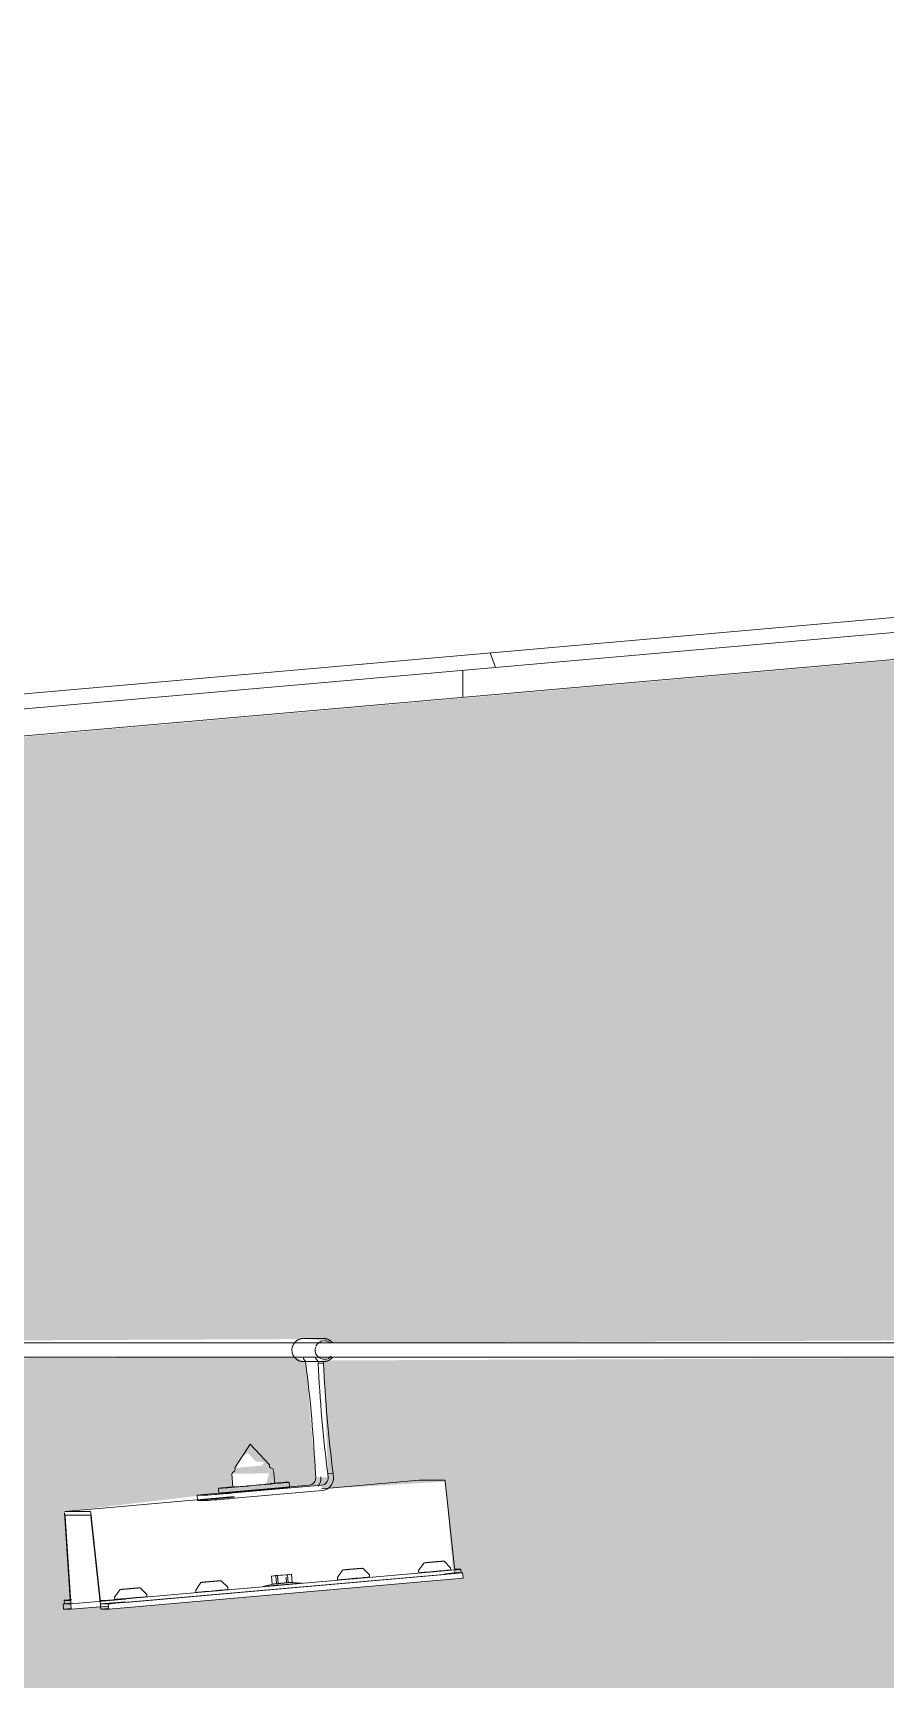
# Model space of a CAD drawing. Header units: millimetres. Extents: x 4237772 to 4686020, y -673 to 29459.
# Drawn here: x 4472930 to 4473407, y 16812 to 17734 of the extents above; entities that cross this region are included whole.
import ezdxf

# ---------------------------------------------------------------- set-up
doc = ezdxf.new("R2010")
doc.units = ezdxf.units.MM
for name, color, linetype, lineweight in [('A-ROOF', 132, 'Continuous', 5), ('A-ROOF-PATT', 132, 'Continuous', 5), ('Q-SPCQ', 91, 'Continuous', 5)]:
    doc.layers.add(name, color=color, linetype=linetype, lineweight=lineweight)

# ---------------------------------------------------------------- blocks, each defined once
blk = doc.blocks.new('Static Line_Sayfa_Metal Deck_Pan Mount - Up to 15 _ pitch - Max 2 Users-1845874-SECTION - GRIDS B1-B2')
at = {"layer": 'Q-SPCQ'}
for p, q in [((4447465.29, 17002.38), (4447454.23, 17002.38)), ((4450997.18, 16999.88), (4442911.68, 16999.88)), ((4442911.68, 16991.88), (4450997.18, 16991.88)), ((4447455.33, 16989.44), (4447453.97, 16991.39)), ((4447454.23, 16989.38), (4447465.29, 16989.38)), ((4447455.43, 16988.28), (4447455.33, 16989.44)), ((4447455.33, 16989.44), (4447462.31, 16989.44)), ((4447460.95, 16991.39), (4447462.31, 16989.44)), ((4447462.31, 16989.44), (4447462.41, 16988.28)), ((4447462.41, 16988.28), (4447465.39, 16988.54)), ((4447465.39, 16988.54), (4447465.29, 16989.7)), ((4447415.77, 16929.87), (4447424.36, 16943.08)), ((4447435.1, 16931.55), (4447424.36, 16943.08)), ((4447415.86, 16928.84), (4447415.52, 16928.1)), ((4447415.77, 16929.87), (4447415.86, 16928.84)), ((4447435.19, 16930.53), (4447435.1, 16931.55)), ((4447435.19, 16930.53), (4447435.66, 16929.85)), ((4447436.94, 16929.26), (4447435.66, 16929.85)), ((4447437.42, 16928.58), (4447436.94, 16929.26)), ((4447438.06, 16921.19), (4447437.42, 16928.58)), ((4447408.24, 16915.87), (4447457.36, 16920.19)), ((4447414.01, 16926.54), (4447414.36, 16927.29)), ((4447414.01, 16926.54), (4447414.65, 16919.15)), ((4447415.52, 16928.1), (4447414.36, 16927.29)), ((4447464.35, 16920.19), (4447415.22, 16915.87)), ((4447446.42, 16918.9), (4447446.16, 16921.89)), ((4447460.99, 16924.52), (4447460.81, 16926.51)), ((4447518.88, 16922.91), (4447464.53, 16918.13)), ((4447470.77, 16926.77), (4447467.8, 16926.51)), ((4447467.8, 16926.51), (4447467.97, 16924.52)), ((4447470.95, 16924.78), (4447470.77, 16926.77)), ((4447518.88, 16922.91), (4447533.35, 16922.91)), ((4447533.5, 16922.16), (4447538.8, 16873.84)), ((4447415.4, 16913.82), (4447320.4, 16905.47)), ((4447394.61, 16914.57), (4447394.87, 16911.58)), ((4447394.66, 16914.56), (4447399.03, 16914.56)), ((4447394.93, 16911.58), (4447399.29, 16911.58)), ((4447406.56, 16918.44), (4447406.82, 16915.45)), ((4447415.43, 16913.49), (4447408.5, 16912.88)), ((4447415.48, 16912.88), (4447464.61, 16917.2)), ((4447320.39, 16904.73), (4447323.51, 16856.41)), ((4447334.87, 16905.47), (4447320.41, 16905.47)), ((4447323.82, 16854.42), (4447320.69, 16902.73)), ((4447320.71, 16903.48), (4447334.91, 16903.48)), ((4447340.32, 16856.41), (4447335.02, 16904.73)), ((4447335.06, 16902.73), (4447340.36, 16854.42)), ((4447536.62, 16872.63), (4447536.5, 16873.95)), ((4447538.95, 16873.1), (4447542.24, 16873.1)), ((4447542.45, 16871.1), (4447542.28, 16873.09)), ((4447543.29, 16871.1), (4447344.81, 16853.67)), ((4447543.55, 16868.12), (4447345.07, 16850.68)), ((4447533.19, 16872.22), (4447354.56, 16856.54)), ((4447533.36, 16870.23), (4447354.73, 16854.54)), ((4447437.02, 16864.78), (4447431.62, 16863.43)), ((4447438.73, 16869.53), (4447436.27, 16869.28)), ((4447436.27, 16869.28), (4447439.58, 16869.53)), ((4447436.27, 16869.28), (4447436.67, 16864.68)), ((4447440.05, 16864.12), (4447436.74, 16863.87)), ((4447436.74, 16863.87), (4447439.2, 16864.12)), ((4447444.31, 16870.02), (4447438.73, 16869.53)), ((4447438.73, 16869.53), (4447439.13, 16864.96)), ((4447439.2, 16864.12), (4447444.78, 16864.61)), ((4447439.58, 16869.53), (4447445.16, 16870.02)), ((4447439.58, 16869.53), (4447439.97, 16864.96)), ((4447445.63, 16864.61), (4447440.05, 16864.12)), ((4447447.5, 16870.27), (4447444.31, 16870.02)), ((4447444.43, 16868.62), (4447444.71, 16865.48)), ((4447444.78, 16864.61), (4447447.98, 16864.86)), ((4447445.16, 16870.02), (4447447.5, 16870.27)), ((4447445.16, 16870.02), (4447445.55, 16865.48)), ((4447447.98, 16864.86), (4447445.63, 16864.61)), ((4447447.9, 16865.73), (4447447.5, 16870.27)), ((4447453.51, 16865.34), (4447447.81, 16865.74)), ((4447473.18, 16868.4), (4447473.29, 16867.09)), ((4447491.23, 16868.65), (4447491.11, 16869.96)), ((4447518.57, 16872.38), (4447518.69, 16871.07)), ((4447533.33, 16870.61), (4447538.92, 16871.1)), ((4447538.92, 16871.1), (4447543.29, 16871.1)), ((4447542.41, 16871.1), (4447538.99, 16871.1)), ((4447543.29, 16871.1), (4447543.55, 16868.12)), ((4447320.16, 16855.67), (4447320.33, 16853.68)), ((4447323.49, 16855.67), (4447320.2, 16855.67)), ((4447323.8, 16853.67), (4447354.57, 16856.38)), ((4447323.86, 16853.67), (4447354.57, 16856.37)), ((4447340.44, 16853.67), (4447354.7, 16854.92)), ((4447343.76, 16855.67), (4447340.47, 16855.67)), ((4447348.4, 16857.44), (4447348.51, 16856.13)), ((4447366.44, 16857.69), (4447366.33, 16859)), ((4447393.79, 16861.42), (4447393.9, 16860.11)), ((4447411.84, 16861.68), (4447411.72, 16862.99)), ((4447323.83, 16854.05), (4447319.5, 16853.67)), ((4447323.86, 16853.67), (4447319.5, 16853.67)), ((4447319.5, 16853.67), (4447319.76, 16850.68)), ((4447324.09, 16851.06), (4447319.76, 16850.68)), ((4447319.76, 16850.68), (4447324.12, 16850.68)), ((4447320.37, 16853.67), (4447323.8, 16853.67)), ((4447324.12, 16850.68), (4447323.86, 16853.67)), ((4447344.91, 16852.51), (4447324.12, 16850.68)), ((4447340.44, 16853.67), (4447340.71, 16850.68)), ((4447344.81, 16853.67), (4447340.44, 16853.67)), ((4447340.51, 16853.67), (4447343.94, 16853.67)), ((4447345.04, 16851.06), (4447340.71, 16850.68)), ((4447340.71, 16850.68), (4447345.07, 16850.68)), ((4447345.07, 16850.68), (4447344.81, 16853.67))]:
    blk.add_line(p, q, dxfattribs=at)
at = {"layer": 'Q-SPCQ', "flags": 128}
for points in [[(4447453.65, 17002.35), (4447453.39, 17002.32), (4447453.13, 17002.29), (4447452.88, 17002.24), (4447452.62, 17002.18), (4447452.37, 17002.11), (4447452.12, 17002.03), (4447451.87, 17001.94), (4447451.63, 17001.84), (4447451.39, 17001.73), (4447451.16, 17001.61), (4447450.93, 17001.49), (4447450.71, 17001.35), (4447450.49, 17001.21), (4447450.28, 17001.05), (4447450.08, 17000.89), (4447449.88, 17000.72), (4447449.69, 17000.54), (4447449.51, 17000.36), (4447449.33, 17000.17), (4447449.16, 16999.97), (4447449, 16999.76), (4447448.85, 16999.55), (4447448.71, 16999.34), (4447448.58, 16999.11), (4447448.45, 16998.89), (4447448.34, 16998.65), (4447448.23, 16998.42), (4447448.13, 16998.18), (4447448.05, 16997.93), (4447447.97, 16997.69), (4447447.9, 16997.44), (4447447.84, 16997.18), (4447447.8, 16996.93), (4447447.76, 16996.67), (4447447.73, 16996.42), (4447447.72, 16996.16), (4447447.71, 16995.9), (4447447.72, 16995.64), (4447447.73, 16995.38), (4447447.76, 16995.13), (4447447.79, 16994.87), (4447447.84, 16994.62), (4447447.89, 16994.36), (4447447.96, 16994.11), (4447448.03, 16993.87), (4447448.12, 16993.62), (4447448.21, 16993.38), (4447448.32, 16993.14), (4447448.43, 16992.91), (4447448.55, 16992.68), (4447448.69, 16992.46), (4447448.83, 16992.24), (4447448.98, 16992.03), (4447449.13, 16991.82), (4447449.3, 16991.62), (4447449.48, 16991.43), (4447449.66, 16991.24), (4447449.85, 16991.07), (4447450.04, 16990.89), (4447450.25, 16990.73), (4447450.46, 16990.58), (4447450.67, 16990.43), (4447450.89, 16990.29), (4447451.12, 16990.16), (4447451.35, 16990.04), (4447451.59, 16989.93), (4447451.83, 16989.83), (4447452.08, 16989.74), (4447452.33, 16989.66), (4447452.58, 16989.59), (4447452.83, 16989.53), (4447453.09, 16989.48), (4447453.35, 16989.44), (4447453.61, 16989.41), (4447453.87, 16989.39), (4447454.13, 16989.38), (4447454.23, 16989.38)], [(4447453.96, 17002.37), (4447453.7, 17002.36), (4447453.65, 17002.35)], [(4447470.38, 16999.93), (4447470.22, 17000.13), (4447470.04, 17000.33), (4447469.86, 17000.51), (4447469.67, 17000.69), (4447469.47, 17000.86), (4447469.27, 17001.02), (4447469.06, 17001.18), (4447468.85, 17001.33), (4447468.62, 17001.46), (4447468.4, 17001.59), (4447468.16, 17001.71), (4447467.93, 17001.82), (4447467.69, 17001.92), (4447467.44, 17002.01), (4447467.19, 17002.1), (4447466.94, 17002.17), (4447466.69, 17002.23), (4447466.43, 17002.28), (4447466.17, 17002.32), (4447465.91, 17002.35), (4447465.65, 17002.37), (4447465.39, 17002.38), (4447465.29, 17002.38)], [(4447465.29, 16989.38), (4447465.55, 16989.38), (4447465.82, 16989.4), (4447465.86, 16989.4)], [(4447465.86, 16989.4), (4447466.12, 16989.43), (4447466.38, 16989.47), (4447466.64, 16989.52), (4447466.9, 16989.58), (4447467.15, 16989.65), (4447467.4, 16989.73), (4447467.64, 16989.82), (4447467.89, 16989.92), (4447468.12, 16990.02), (4447468.36, 16990.14), (4447468.58, 16990.27), (4447468.81, 16990.41), (4447469.02, 16990.55), (4447469.23, 16990.7), (4447469.44, 16990.87), (4447469.64, 16991.04), (4447469.83, 16991.21), (4447470.01, 16991.4), (4447470.19, 16991.59), (4447470.35, 16991.79), (4447470.51, 16991.99)], [(4447473.18, 16868.4), (4447476.09, 16872.6), (4447476.46, 16872.69), (4447476.61, 16872.71), (4447476.7, 16872.73), (4447476.77, 16872.74), (4447476.84, 16872.74), (4447476.91, 16872.75), (4447476.98, 16872.76), (4447477.06, 16872.77), (4447477.14, 16872.78), (4447477.23, 16872.79), (4447477.33, 16872.8), (4447477.43, 16872.81), (4447477.53, 16872.82), (4447477.65, 16872.83), (4447477.77, 16872.84), (4447477.89, 16872.85), (4447478.02, 16872.87), (4447478.16, 16872.88), (4447478.3, 16872.89), (4447478.45, 16872.91), (4447478.6, 16872.92), (4447478.76, 16872.94), (4447478.92, 16872.95), (4447479.09, 16872.97), (4447479.26, 16872.98), (4447479.43, 16873), (4447479.61, 16873.01), (4447479.8, 16873.03), (4447479.98, 16873.05), (4447480.17, 16873.06), (4447480.36, 16873.08), (4447480.55, 16873.1), (4447480.75, 16873.12), (4447480.94, 16873.13), (4447481.14, 16873.15), (4447481.34, 16873.17), (4447481.54, 16873.19), (4447481.74, 16873.2), (4447481.94, 16873.22), (4447482.14, 16873.24), (4447482.34, 16873.25), (4447482.54, 16873.27), (4447482.74, 16873.29), (4447482.93, 16873.31), (4447483.13, 16873.32), (4447483.32, 16873.34), (4447483.51, 16873.35), (4447483.7, 16873.37), (4447483.88, 16873.39), (4447484.06, 16873.4), (4447484.24, 16873.42), (4447484.41, 16873.43), (4447484.58, 16873.44), (4447484.74, 16873.46), (4447484.91, 16873.47), (4447485.06, 16873.48), (4447485.21, 16873.5), (4447485.36, 16873.51), (4447485.5, 16873.52), (4447485.63, 16873.53), (4447485.76, 16873.54), (4447485.88, 16873.55), (4447486, 16873.56), (4447486.11, 16873.56), (4447486.21, 16873.57), (4447486.31, 16873.58), (4447486.4, 16873.59), (4447486.49, 16873.59), (4447486.57, 16873.6), (4447486.64, 16873.6), (4447486.72, 16873.61), (4447486.78, 16873.61), (4447486.86, 16873.61), (4447486.94, 16873.62), (4447487.04, 16873.62), (4447487.1, 16873.62)], [(4447491.11, 16869.96), (4447487.52, 16873.6), (4447487.13, 16873.62), (4447487.1, 16873.62)], [(4447518.57, 16872.38), (4447521.48, 16876.59), (4447521.86, 16876.68), (4447522, 16876.7), (4447522.09, 16876.71), (4447522.17, 16876.72), (4447522.23, 16876.73), (4447522.3, 16876.74), (4447522.38, 16876.75), (4447522.45, 16876.76), (4447522.54, 16876.76), (4447522.62, 16876.77), (4447522.72, 16876.78), (4447522.82, 16876.79), (4447522.93, 16876.8), (4447523.04, 16876.82), (4447523.16, 16876.83), (4447523.28, 16876.84), (4447523.41, 16876.85), (4447523.55, 16876.87), (4447523.69, 16876.88), (4447523.84, 16876.89), (4447523.99, 16876.91), (4447524.15, 16876.92), (4447524.31, 16876.94), (4447524.48, 16876.95), (4447524.65, 16876.97), (4447524.83, 16876.98), (4447525.01, 16877), (4447525.19, 16877.02), (4447525.37, 16877.03), (4447525.56, 16877.05), (4447525.75, 16877.07), (4447525.94, 16877.08), (4447526.14, 16877.1), (4447526.34, 16877.12), (4447526.53, 16877.14), (4447526.73, 16877.15), (4447526.93, 16877.17), (4447527.13, 16877.19), (4447527.33, 16877.21), (4447527.53, 16877.22), (4447527.73, 16877.24), (4447527.93, 16877.26), (4447528.13, 16877.28), (4447528.32, 16877.29), (4447528.52, 16877.31), (4447528.71, 16877.32), (4447528.9, 16877.34), (4447529.09, 16877.36), (4447529.27, 16877.37), (4447529.45, 16877.39), (4447529.63, 16877.4), (4447529.8, 16877.42), (4447529.97, 16877.43), (4447530.14, 16877.44), (4447530.3, 16877.46), (4447530.45, 16877.47), (4447530.6, 16877.48), (4447530.75, 16877.49), (4447530.89, 16877.5), (4447531.02, 16877.51), (4447531.15, 16877.52), (4447531.27, 16877.53), (4447531.39, 16877.54), (4447531.5, 16877.55), (4447531.6, 16877.56), (4447531.7, 16877.57), (4447531.79, 16877.57), (4447531.88, 16877.58), (4447531.96, 16877.58), (4447532.04, 16877.59), (4447532.11, 16877.59), (4447532.18, 16877.6), (4447532.25, 16877.6), (4447532.33, 16877.6), (4447532.44, 16877.61), (4447532.49, 16877.61)], [(4447536.5, 16873.95), (4447532.91, 16877.59), (4447532.53, 16877.61), (4447532.49, 16877.61)], [(4447393.79, 16861.42), (4447396.7, 16865.63), (4447397.07, 16865.72), (4447397.22, 16865.74), (4447397.31, 16865.75), (4447397.38, 16865.76), (4447397.45, 16865.77), (4447397.52, 16865.78), (4447397.59, 16865.79), (4447397.67, 16865.8), (4447397.75, 16865.81), (4447397.84, 16865.82), (4447397.94, 16865.82), (4447398.04, 16865.83), (4447398.14, 16865.85), (4447398.26, 16865.86), (4447398.37, 16865.87), (4447398.5, 16865.88), (4447398.63, 16865.89), (4447398.77, 16865.91), (4447398.91, 16865.92), (4447399.06, 16865.93), (4447399.21, 16865.95), (4447399.37, 16865.96), (4447399.53, 16865.98), (4447399.7, 16865.99), (4447399.87, 16866.01), (4447400.04, 16866.02), (4447400.22, 16866.04), (4447400.4, 16866.06), (4447400.59, 16866.07), (4447400.78, 16866.09), (4447400.97, 16866.11), (4447401.16, 16866.13), (4447401.36, 16866.14), (4447401.55, 16866.16), (4447401.75, 16866.18), (4447401.95, 16866.2), (4447402.15, 16866.21), (4447402.35, 16866.23), (4447402.55, 16866.25), (4447402.75, 16866.27), (4447402.95, 16866.28), (4447403.15, 16866.3), (4447403.34, 16866.32), (4447403.54, 16866.33), (4447403.73, 16866.35), (4447403.93, 16866.37), (4447404.12, 16866.38), (4447404.3, 16866.4), (4447404.49, 16866.41), (4447404.67, 16866.43), (4447404.85, 16866.44), (4447405.02, 16866.46), (4447405.19, 16866.47), (4447405.35, 16866.48), (4447405.51, 16866.5), (4447405.67, 16866.51), (4447405.82, 16866.52), (4447405.97, 16866.53), (4447406.11, 16866.55), (4447406.24, 16866.56), (4447406.37, 16866.57), (4447406.49, 16866.58), (4447406.61, 16866.58), (4447406.72, 16866.59), (4447406.82, 16866.6), (4447406.92, 16866.61), (4447407.01, 16866.61), (4447407.1, 16866.62), (4447407.18, 16866.62), (4447407.25, 16866.63), (4447407.32, 16866.63), (4447407.39, 16866.64), (4447407.46, 16866.64), (4447407.54, 16866.64), (4447407.65, 16866.65), (4447407.71, 16866.65)], [(4447411.72, 16862.99), (4447408.13, 16866.63), (4447407.74, 16866.65), (4447407.71, 16866.65)], [(4447348.4, 16857.44), (4447351.31, 16861.64), (4447351.68, 16861.73), (4447351.83, 16861.76), (4447351.92, 16861.77), (4447351.99, 16861.78), (4447352.06, 16861.79), (4447352.13, 16861.79), (4447352.2, 16861.8), (4447352.28, 16861.81), (4447352.36, 16861.82), (4447352.45, 16861.83), (4447352.54, 16861.84), (4447352.64, 16861.85), (4447352.75, 16861.86), (4447352.86, 16861.87), (4447352.98, 16861.88), (4447353.11, 16861.89), (4447353.24, 16861.91), (4447353.38, 16861.92), (4447353.52, 16861.93), (4447353.67, 16861.95), (4447353.82, 16861.96), (4447353.98, 16861.98), (4447354.14, 16861.99), (4447354.31, 16862.01), (4447354.48, 16862.02), (4447354.65, 16862.04), (4447354.83, 16862.05), (4447355.01, 16862.07), (4447355.2, 16862.09), (4447355.39, 16862.1), (4447355.58, 16862.12), (4447355.77, 16862.14), (4447355.96, 16862.16), (4447356.16, 16862.17), (4447356.36, 16862.19), (4447356.56, 16862.21), (4447356.76, 16862.23), (4447356.96, 16862.24), (4447357.16, 16862.26), (4447357.36, 16862.28), (4447357.56, 16862.3), (4447357.76, 16862.31), (4447357.95, 16862.33), (4447358.15, 16862.35), (4447358.34, 16862.36), (4447358.54, 16862.38), (4447358.73, 16862.4), (4447358.91, 16862.41), (4447359.1, 16862.43), (4447359.28, 16862.44), (4447359.45, 16862.46), (4447359.63, 16862.47), (4447359.8, 16862.48), (4447359.96, 16862.5), (4447360.12, 16862.51), (4447360.28, 16862.52), (4447360.43, 16862.54), (4447360.57, 16862.55), (4447360.71, 16862.56), (4447360.85, 16862.57), (4447360.98, 16862.58), (4447361.1, 16862.59), (4447361.22, 16862.6), (4447361.33, 16862.61), (4447361.43, 16862.61), (4447361.53, 16862.62), (4447361.62, 16862.63), (4447361.71, 16862.63), (4447361.79, 16862.64), (4447361.86, 16862.64), (4447361.93, 16862.65), (4447362, 16862.65), (4447362.07, 16862.65), (4447362.15, 16862.66), (4447362.26, 16862.66), (4447362.32, 16862.66)], [(4447366.33, 16859), (4447362.74, 16862.64), (4447362.35, 16862.66), (4447362.32, 16862.66)]]:
    blk.add_lwpolyline(points, dxfattribs=at)
at = {"layer": 'Q-SPCQ'}
for centre, major_axis, ratio, start_param, end_param in [((4447465.87, 16995.88), (0, 5.22), 0.996185, 1.238237, 3.228859), ((4447465.87, 16995.88), (0, 5.22), 0.996185, 0.087266, 1.134464), ((4447465.87, 16995.88), (0, 5.22), 0.996185, 5.653302, 6.283185), ((4447452.64, 16957.39), (-6.12, 69.73), 0.086937, 4.245971, 5.163537), ((4447470.58, 16957.39), (-6.12, 69.73), 0.086937, 1.104378, 2.021944), ((4447473.56, 16957.66), (-6.12, 69.73), 0.086937, 1.104378, 2.021944), ((4447465.87, 16995.88), (0, 5.22), 0.996185, 3.228859, 3.975747), ((4447426.36, 16920.17), (19.8, 1.73), 0.007606, 2.238558, 3.228642), ((4447426.36, 16920.17), (19.8, 1.73), 0.007606, 3.228642, 6.370235), ((4447426.36, 16920.17), (11.71, 1.02), 0.007606, 3.228642, 6.370235), ((4447426.36, 16920.17), (19.8, 1.73), 0.007606, 0.08705, 1.087751), ((4447426.36, 16920.17), (11.71, 1.02), 0.007606, 0.08705, 0.620852), ((4447457.02, 16924.17), (0, 4), 0.996185, 3.228859, 4.799655), ((4447457.02, 16924.17), (0, 7), 0.996185, 4.014257, 4.799655), ((4447464, 16924.17), (0, 4), 0.996185, 3.228859, 4.799655), ((4447464, 16924.17), (0, 7), 0.996185, 3.228859, 4.799655), ((4447533.44, 16921.91), (-0.087, 0.996), 0.086937, 4.956913, 6.055777), ((4447409.81, 16912.88), (14.94, 1.3), 0.007606, 1.657846, 3.228642), ((4447409.55, 16915.87), (14.94, 1.3), 0.007606, 1.657846, 3.228642), ((4447413.91, 16915.87), (14.94, 1.3), 0.007606, 3.228642, 4.799439), ((4447414.17, 16912.88), (14.94, 1.3), 0.007606, 3.228642, 4.799439), ((4447426.62, 16917.18), (19.8, 1.73), 0.007606, 0.08705, 3.228642), ((4447426.62, 16917.18), (19.8, 1.73), 0.007606, 3.228642, 6.370235), ((4447320.8, 16902.49), (-0.087, 0.996), 0.086937, 0.212138, 1.311002), ((4447334.96, 16904.48), (-0.087, 0.996), 0.086937, 4.956913, 6.27555), ((4447335, 16902.49), (-0.087, 0.996), 0.086937, 4.956913, 6.27555), ((4447532.32, 16872.22), (9.96, 0.87), 0.007606, 4.799439, 6.370235), ((4447538.87, 16874.09), (-0.087, 0.996), 0.086937, 1.815321, 2.914185), ((4447442.56, 16864.38), (10.96, 0.96), 0.007606, 0.08705, 3.228642), ((4447442.56, 16864.38), (10.96, 0.96), 0.007606, 3.228642, 4.27584), ((4447442.56, 16864.38), (10.96, 0.96), 0.007606, 5.323037, 6.370235), ((4447482.26, 16867.87), (8.97, 0.78), 0.007606, 0.08705, 3.228642), ((4447482.26, 16867.87), (8.97, 0.78), 0.007606, 3.228642, 6.370235), ((4447527.65, 16871.85), (8.97, 0.78), 0.007606, 0.08705, 3.228642), ((4447527.65, 16871.85), (8.97, 0.78), 0.007606, 3.228642, 6.370235), ((4447538.9, 16872.1), (-0.087, 0.996), 0.086937, 1.815321, 3.133958), ((4447532.49, 16870.23), (9.96, 0.87), 0.007606, 5.584837, 6.370235), ((4447330.12, 16856.54), (9.96, 0.87), 0.007606, 2.181445, 3.228642), ((4447323.4, 16856.66), (-0.087, 0.996), 0.086937, 3.141593, 4.452595), ((4447323.71, 16854.67), (-0.087, 0.996), 0.086937, 3.141593, 4.452595), ((4447340.39, 16856.66), (-0.087, 0.996), 0.086937, 1.815321, 3.133958), ((4447340.43, 16854.67), (-0.087, 0.996), 0.086937, 1.815321, 3.133958), ((4447353.69, 16856.54), (9.96, 0.87), 0.007606, 3.228642, 4.799439), ((4447357.48, 16856.91), (8.97, 0.78), 0.007606, 0.08705, 3.228642), ((4447357.48, 16856.91), (8.97, 0.78), 0.007606, 3.228642, 6.370235), ((4447402.87, 16860.89), (8.97, 0.78), 0.007606, 0.08705, 3.228642), ((4447402.87, 16860.89), (8.97, 0.78), 0.007606, 3.228642, 6.370235), ((4447330.3, 16854.54), (9.96, 0.87), 0.007606, 2.181445, 3.228642), ((4447353.86, 16854.54), (9.96, 0.87), 0.007606, 3.228642, 4.01404)]:
    blk.add_ellipse(centre, major_axis=major_axis, ratio=ratio, start_param=start_param, end_param=end_param, dxfattribs=at)
for points in [[(4447436.67, 16864.68), (4447437.22, 16864.8), (4447438.31, 16864.98), (4447439.42, 16864.99), (4447439.97, 16864.96)], [(4447439.13, 16864.96), (4447438.71, 16864.99), (4447437.89, 16864.98), (4447437.07, 16864.8), (4447436.67, 16864.68)], [(4447444.71, 16865.48), (4447443.77, 16865.47), (4447441.9, 16865.38), (4447440.05, 16865.13), (4447439.13, 16864.96)], [(4447439.97, 16864.96), (4447440.9, 16865.13), (4447442.75, 16865.38), (4447444.61, 16865.47), (4447445.55, 16865.48)], [(4447447.9, 16865.73), (4447447.36, 16865.77), (4447446.29, 16865.76), (4447445.23, 16865.6), (4447444.71, 16865.48)], [(4447445.55, 16865.48), (4447445.94, 16865.6), (4447446.71, 16865.76), (4447447.5, 16865.77), (4447447.9, 16865.73)]]:
    blk.add_open_spline(points, degree=3, dxfattribs=at)
blk = doc.blocks.new('Roof Gutters3 - Roof Gutters-1885272-SECTION - GRIDS B1-B2')
at = {"layer": 'A-ROOF-PATT'}
h = blk.add_hatch(dxfattribs=at)
h.set_pattern_fill('FP_200', color=256, style=0, pattern_type=2)
h.set_pattern_definition([(290.827, (4441593.9, 16948.42), (330.45, 29.022), [])])
h.paths.add_polyline_path([(4431742.06, 15988.72), (4442374.26, 16923.17), (4442373.49, 16930.91), (4431738.95, 15996.9)])
h.paths.add_polyline_path([(4442392.97, 16924.17), (4442393.17, 16926.42), (4442392.74, 16925.14)])
h.paths.add_polyline_path([(4442397.76, 16924.59), (4442909.58, 16969.54), (4442907.33, 16977.79), (4442419.91, 16934.98), (4442420.62, 16926.86), (4442404.31, 16926.42), (4442402.49, 16933.45), (4442397.06, 16932.61), (4442397.6, 16926.42)])
h.paths.add_polyline_path([(4442918.48, 16970.33), (4443164.03, 16991.89), (4443067.86, 16991.89), (4442917.94, 16978.73), (4442918.25, 16973.25)])
h.paths.add_polyline_path([(4443254.77, 16999.86), (4451515.27, 17725.37), (4451512.87, 17733.6), (4443158.6, 16999.86), (4443190.61, 16999.86)])
h = blk.add_hatch(dxfattribs=at)
h.set_pattern_fill('FP_198', color=256, style=0, pattern_type=2)
h.set_pattern_definition([(90, (4440994.5, 16803.9), (-331.713, 2e-05), [])])
h.paths.add_polyline_path([(4431714.36, 15971.3), (4442287.24, 16899.9), (4442289.95, 16910.06), (4442350.71, 16915.39), (4442350.43, 16918.64), (4442374.48, 16920.66), (4442373.49, 16922.46), (4431741.35, 15990.58), (4431738.95, 15991.02), (4431712.9, 15988.04)])
h.paths.add_polyline_path([(4442339.74, 16904.51), (4442434.85, 16912.86), (4442431.77, 16915.27), (4442340.47, 16907.25)])
h.paths.add_polyline_path([(4442361.1, 16916.3), (4442412.94, 16923.17), (4442360.9, 16918.64)])
h.paths.add_polyline_path([(4442484.31, 16917.2), (4442910.97, 16954.68), (4442909.22, 16969.51), (4442403.44, 16923.17), (4442481.77, 16922.67), (4442483.24, 16919.5)])
h.paths.add_polyline_path([(4442919.67, 16955.44), (4443334.71, 16991.89), (4443164.03, 16991.89), (4442918.48, 16970.33), (4442919.48, 16957.39)])
h.paths.add_polyline_path([(4443425.45, 16999.86), (4451180.29, 17680.95), (4451188.6, 17684.7), (4451486.16, 17710.83), (4451651.15, 17710.87), (4451500.66, 17724.08), (4443254.77, 16999.86), (4443410.53, 17002.03), (4443411, 17002.35), (4443422.75, 17001.08), (4443425.35, 16999.86)])
at = {"layer": 'A-ROOF'}
for p, q in [((4443158.52, 16999.86), (4451512.87, 17733.6)), ((4443254.66, 16999.85), (4451515.27, 17725.37))]:
    blk.add_line(p, q, dxfattribs=at)

msp = doc.modelspace()

# ---------------------------------------------------------------- hatches: boundary and pattern name
at = {"layer": 'A-ROOF-PATT'}
h = msp.add_hatch(dxfattribs=at)
h.set_pattern_fill('FP_183', color=256, style=0, pattern_type=2)
h.set_pattern_definition([(5.019, (59903.924, -378081.246), (-29.0603916845, -0.0003814649), [])])
h.paths.add_polyline_path([(4477079.2, 16918.64), (4477084.44, 16918.64), (4477084.87, 16916.32), (4477115.37, 16921.32), (4477114.35, 16921.41), (4477079.63, 16918.68)])
h.paths.add_polyline_path([(4464338.94, 15733.24), (4477195.52, 16864.57), (4477195.19, 16867.26), (4477183.33, 16868.2), (4477177.84, 16870.19), (4477175.93, 16875.11), (4477155.31, 16915.27), (4477064.01, 16907.25), (4477047.92, 16852.55), (4476983.02, 16848.85), (4476982.75, 16850.06), (4476957.7, 16848.85), (4476957.44, 16854.85), (4476999.89, 16859.1), (4477013.49, 16910.06), (4477074.25, 16915.39), (4477073.96, 16918.64), (4477098, 16920.86), (4477098.11, 16932.14), (4477120.5, 16933.66), (4477121.51, 16922.82), (4477136.52, 16922.67), (4477136.91, 16920.89), (4477157.13, 16922.67), (4477205.3, 16922.67), (4477228.3, 16878.1), (4477228.66, 16878.1), (4477225.92, 16936), (4477227.75, 16935.09), (4477229.71, 16932.44), (4477229.28, 16928.39), (4477234.99, 16878.1), (4477270.46, 16876.44), (4477270.32, 16872.08), (4477234.54, 16868.2), (4477234.99, 16865.82), (4486516.72, 17680.98), (4486463.48, 17680.99), (4476807.83, 17680.95), (4469065.64, 16999.86), (4469543.41, 17002.03), (4469543.88, 17002.35), (4469555.63, 17001.08), (4469560.6, 16999.86), (4470048.75, 17002.03), (4470049.21, 17002.35), (4470060.96, 17001.08), (4470065.68, 16999.86), (4470554.08, 17002.03), (4470554.54, 17002.35), (4470566.3, 17001.08), (4470571.01, 16999.86), (4471059.41, 17002.03), (4471059.88, 17002.35), (4471071.63, 17001.08), (4471076.34, 16999.86), (4471564.75, 17002.03), (4471565.21, 17002.35), (4471576.96, 17001.08), (4471581.67, 16999.86), (4472070.08, 17002.03), (4472070.54, 17002.35), (4472082.3, 17001.08), (4472087.01, 16999.86), (4472575.41, 17002.03), (4472575.87, 17002.35), (4472587.63, 17001.08), (4472592.34, 16999.86), (4473080.74, 17002.03), (4473081.21, 17002.35), (4473092.96, 17001.08), (4473097.67, 16999.86), (4473586.08, 17002.03), (4473586.54, 17002.35), (4473598.29, 17001.08), (4473603.01, 16999.86), (4474091.41, 17002.03), (4474091.87, 17002.35), (4474103.63, 17001.08), (4474108.34, 16999.86), (4474596.74, 17002.03), (4474597.21, 17002.35), (4474608.96, 17001.08), (4474613.67, 16999.86), (4475102.07, 17002.03), (4475102.54, 17002.35), (4475114.29, 17001.08), (4475119, 16999.86), (4475607.41, 17002.03), (4475607.87, 17002.35), (4475619.63, 17001.08), (4475624.34, 16999.86), (4476112.74, 17002.03), (4476113.2, 17002.35), (4476124.96, 17001.08), (4476129.67, 16999.86), (4476618.07, 17002.03), (4476622.44, 17002.35), (4476630.29, 17001.08), (4476635.2, 16996.57), (4476633.44, 16992.25), (4476627.29, 16987.69), (4476629.35, 16988.46), (4476630.28, 16988.28), (4476632.85, 16924.52), (4476625.86, 16924.52), (4476620.21, 16989.4), (4476616.94, 16990.68), (4476613.8, 16991.89), (4476124.02, 16990.05), (4476121.86, 16989.4), (4476124.02, 16988.46), (4476124.95, 16988.28), (4476127.51, 16924.52), (4476120.53, 16924.52), (4476114.87, 16989.4), (4476111.61, 16990.68), (4476108.46, 16991.89), (4475618.68, 16990.05), (4475616.52, 16989.4), (4475618.68, 16988.46), (4475619.61, 16988.28), (4475622.18, 16924.52), (4475615.1, 16926.18), (4475609.54, 16989.4), (4475606.27, 16990.68), (4475603.13, 16991.89), (4475113.35, 16990.05), (4475111.19, 16989.4), (4475113.35, 16988.46), (4475114.28, 16988.28), (4475116.85, 16924.52), (4475109.87, 16924.52), (4475104.21, 16989.4), (4475100.94, 16990.68), (4475097.8, 16991.89), (4474608.02, 16990.05), (4474605.86, 16989.4), (4474608.02, 16988.46), (4474608.95, 16988.28), (4474611.51, 16924.52), (4474604.53, 16924.52), (4474598.87, 16989.4), (4474595.61, 16990.68), (4474592.47, 16991.89), (4474102.68, 16990.05), (4474100.53, 16989.4), (4474102.68, 16988.46), (4474103.62, 16988.28), (4474106.18, 16924.52), (4474099.2, 16924.52), (4474093.54, 16989.4), (4474090.28, 16990.68), (4474087.13, 16991.89), (4473597.35, 16990.05), (4473595.19, 16989.4), (4473597.35, 16988.46), (4473598.28, 16988.28), (4473600.85, 16924.52), (4473593.87, 16924.52), (4473588.21, 16989.4), (4473584.94, 16990.68), (4473581.8, 16991.89), (4473092.02, 16990.05), (4473089.91, 16988.54), (4473092.02, 16988.46), (4473092.95, 16988.28), (4473095.52, 16924.52), (4473088.53, 16924.52), (4473082.88, 16989.4), (4473079.61, 16990.68), (4473076.47, 16991.89), (4472586.69, 16990.05), (4472584.58, 16988.54), (4472586.69, 16988.46), (4472587.62, 16988.28), (4472590.18, 16924.52), (4472583.2, 16924.52), (4472577.54, 16989.4), (4472574.28, 16990.68), (4472571.13, 16991.89), (4472081.35, 16990.05), (4472079.24, 16988.54), (4472081.35, 16988.46), (4472082.29, 16988.28), (4472084.85, 16924.52), (4472077.87, 16924.52), (4472072.21, 16989.4), (4472068.94, 16990.68), (4472065.8, 16991.89), (4471576.02, 16990.05), (4471573.91, 16988.54), (4471576.02, 16988.46), (4471576.95, 16988.28), (4471579.52, 16924.52), (4471572.54, 16924.52), (4471566.88, 16989.4), (4471563.61, 16990.68), (4471560.47, 16991.89), (4471070.69, 16990.05), (4471068.58, 16988.54), (4471070.69, 16988.46), (4471071.62, 16988.28), (4471074.18, 16924.52), (4471067.2, 16924.52), (4471061.54, 16989.4), (4471058.28, 16990.68), (4471055.14, 16991.89), (4470565.35, 16990.05), (4470563.2, 16989.4), (4470565.35, 16988.46), (4470566.29, 16988.28), (4470568.85, 16924.52), (4470561.87, 16924.52), (4470556.21, 16989.4), (4470552.95, 16990.68), (4470549.8, 16991.89), (4470060.02, 16990.05), (4470057.86, 16989.4), (4470060.02, 16988.46), (4470060.95, 16988.28), (4470063.52, 16924.52), (4470056.48, 16925.41), (4470050.88, 16989.4), (4470047.61, 16990.68), (4470044.47, 16991.89), (4469554.69, 16990.05), (4469552.53, 16989.4), (4469554.69, 16988.46), (4469555.62, 16988.28), (4469558.19, 16924.52), (4469551.2, 16924.52), (4469545.55, 16989.4), (4469542.28, 16990.68), (4469539.14, 16991.89), (4469049.36, 16990.05), (4469047.25, 16988.54), (4469049.36, 16988.46), (4469050.29, 16988.28), (4469052.85, 16924.52), (4469045.87, 16924.52), (4469040.21, 16989.4), (4469036.95, 16990.68), (4469033.81, 16991.89), (4468948.43, 16990.68), (4468547.22, 16955.44), (4468548.54, 16926.62), (4468547.32, 16926.77), (4468547.52, 16924.52), (4468540.54, 16924.52), (4468538.3, 16954.66), (4468111.85, 16917.2), (4468131.75, 16878.1), (4468174.5, 16876.1), (4468174.33, 16872.08), (4468107.34, 16868.2), (4468107.08, 16869.41), (4468082.02, 16868.2), (4468079.94, 16875.11), (4468062.4, 16912.86), (4467967.29, 16904.51), (4467951.93, 16852.55), (4467887.02, 16848.85), (4467886.76, 16850.06), (4467861.71, 16848.85), (4467861.45, 16854.85), (4467903.76, 16858.57), (4467914.79, 16899.9), (4457366.5, 15971.17), (4461821.92, 15971.17), (4459394.77, 15758.01), (4464282.84, 15733.52)])
h.paths.add_polyline_path([(4468424.62, 16850.68), (4468424.36, 16852.5), (4468403.68, 16850.68), (4468403.41, 16853.67), (4468403.28, 16855.7), (4468400.27, 16905.5), (4468478.58, 16914.56), (4468494.77, 16916.41), (4468543.9, 16920.17), (4468544.16, 16918.14), (4468613.05, 16922.16), (4468617.38, 16873.1), (4468618.94, 16871.1), (4468622.84, 16871.1), (4468622.84, 16868.09), (4468458.65, 16853.67)])
h.paths.add_polyline_path([(4468929.95, 16850.68), (4468929.69, 16852.5), (4468909.01, 16850.68), (4468908.75, 16853.67), (4468908.62, 16855.7), (4468905.6, 16905.5), (4468983.91, 16914.56), (4469000.11, 16916.41), (4469049.23, 16920.17), (4469049.49, 16918.14), (4469118.39, 16922.16), (4469122.71, 16873.1), (4469124.27, 16871.1), (4469128.17, 16871.1), (4469128.17, 16868.09), (4468963.98, 16853.67)])
h.paths.add_polyline_path([(4469435.29, 16850.68), (4469435.02, 16852.5), (4469414.34, 16850.68), (4469414.08, 16853.67), (4469413.95, 16855.7), (4469410.93, 16905.5), (4469489.24, 16914.56), (4469505.44, 16916.41), (4469554.57, 16920.17), (4469554.82, 16918.14), (4469623.72, 16922.16), (4469628.05, 16873.1), (4469629.6, 16871.1), (4469633.5, 16871.1), (4469633.5, 16868.09), (4469469.31, 16853.67)])
h.paths.add_polyline_path([(4469919.67, 16850.68), (4469919.41, 16853.67), (4469919.28, 16855.7), (4469916.26, 16905.5), (4469994.58, 16914.56), (4470010.77, 16916.41), (4470059.9, 16920.17), (4470060.16, 16918.14), (4470129.05, 16922.16), (4470133.38, 16873.1), (4470134.94, 16871.1), (4470138.84, 16871.1), (4470138.84, 16868.09), (4469930.57, 16851.64)])
h.paths.add_polyline_path([(4470951.28, 16850.68), (4470951.02, 16852.5), (4470930.34, 16850.68), (4470930.08, 16853.67), (4470929.95, 16855.7), (4470926.93, 16905.5), (4471005.24, 16914.56), (4471021.44, 16916.41), (4471070.56, 16920.17), (4471070.82, 16918.14), (4471139.72, 16922.16), (4471144.04, 16873.1), (4471145.6, 16871.1), (4471149.5, 16871.1), (4471149.5, 16868.09), (4470985.31, 16853.67)])
h.paths.add_polyline_path([(4470445.95, 16850.68), (4470445.69, 16852.5), (4470425.01, 16850.68), (4470424.75, 16853.67), (4470424.61, 16855.7), (4470421.6, 16905.5), (4470499.91, 16914.56), (4470516.11, 16916.41), (4470565.23, 16920.17), (4470565.49, 16918.14), (4470634.38, 16922.16), (4470638.71, 16873.1), (4470640.27, 16871.1), (4470644.17, 16871.1), (4470644.17, 16868.09), (4470479.98, 16853.67)])
h.paths.add_polyline_path([(4471435.67, 16850.68), (4471435.41, 16853.67), (4471435.28, 16855.7), (4471432.26, 16905.5), (4471510.58, 16914.56), (4471526.77, 16916.41), (4471575.9, 16920.17), (4471576.16, 16918.14), (4471645.05, 16922.16), (4471649.38, 16873.1), (4471650.94, 16871.1), (4471654.84, 16871.1), (4471654.84, 16868.09), (4471446.57, 16851.64)])
h.paths.add_polyline_path([(4471961.95, 16850.68), (4471961.69, 16852.5), (4471941.01, 16850.68), (4471940.74, 16853.67), (4471940.61, 16855.7), (4471937.6, 16905.5), (4472015.91, 16914.56), (4472035.42, 16916.71), (4472081.23, 16920.17), (4472081.49, 16918.14), (4472150.38, 16922.16), (4472154.71, 16873.1), (4472156.27, 16871.1), (4472160.17, 16871.1), (4472160.17, 16868.09), (4471995.98, 16853.67)])
h.paths.add_polyline_path([(4472467.28, 16850.68), (4472467.02, 16852.5), (4472446.34, 16850.68), (4472446.08, 16853.67), (4472445.95, 16855.7), (4472442.93, 16905.5), (4472521.24, 16914.56), (4472537.44, 16916.41), (4472586.56, 16920.17), (4472586.82, 16918.14), (4472655.72, 16922.16), (4472660.04, 16873.1), (4472661.6, 16871.1), (4472665.5, 16871.1), (4472665.5, 16868.09), (4472501.31, 16853.67)])
h.paths.add_polyline_path([(4472972.62, 16850.68), (4472972.35, 16852.5), (4472951.67, 16850.68), (4472951.41, 16853.67), (4472951.28, 16855.7), (4472948.26, 16905.5), (4473025.35, 16914.56), (4473042.77, 16916.41), (4473091.9, 16920.17), (4473092.15, 16918.14), (4473161.05, 16922.16), (4473165.38, 16873.1), (4473166.93, 16871.1), (4473170.83, 16871.1), (4473170.83, 16868.09), (4473006.64, 16853.67)])
h.paths.add_polyline_path([(4473983.28, 16850.68), (4473983.02, 16852.5), (4473962.34, 16850.68), (4473962.08, 16853.67), (4473961.94, 16855.7), (4473958.93, 16905.5), (4474037.24, 16914.56), (4474053.44, 16916.41), (4474102.56, 16920.17), (4474102.82, 16918.14), (4474171.71, 16922.16), (4474176.04, 16873.1), (4474177.6, 16871.1), (4474181.5, 16871.1), (4474181.5, 16868.09), (4474015.28, 16853.49)])
h.paths.add_polyline_path([(4473477.95, 16850.68), (4473477.69, 16852.5), (4473457, 16850.68), (4473456.74, 16853.67), (4473456.61, 16855.7), (4473453.59, 16905.5), (4473531.91, 16914.56), (4473548.1, 16916.41), (4473597.23, 16920.17), (4473597.49, 16918.14), (4473666.38, 16922.16), (4473670.71, 16873.1), (4473672.27, 16871.1), (4473676.17, 16871.1), (4473676.17, 16868.09), (4473511.98, 16853.67)])
h.paths.add_polyline_path([(4474488.61, 16850.68), (4474488.35, 16852.5), (4474467.67, 16850.68), (4474467.41, 16853.67), (4474467.28, 16855.7), (4474464.26, 16905.5), (4474542.57, 16914.56), (4474558.77, 16916.41), (4474607.89, 16920.17), (4474608.15, 16918.14), (4474677.05, 16922.16), (4474681.37, 16873.1), (4474682.93, 16871.1), (4474686.83, 16871.1), (4474686.83, 16868.09), (4474510.24, 16852.58)])
h.paths.add_polyline_path([(4476509.95, 16850.68), (4476509.68, 16852.5), (4476489, 16850.68), (4476488.74, 16853.67), (4476488.61, 16855.7), (4476485.59, 16905.5), (4476563.9, 16914.56), (4476580.1, 16916.41), (4476629.23, 16920.17), (4476629.48, 16918.14), (4476698.38, 16922.16), (4476702.71, 16873.1), (4476704.26, 16871.1), (4476708.16, 16871.1), (4476708.16, 16868.09), (4476543.97, 16853.67)])
h.paths.add_polyline_path([(4474973, 16850.68), (4474972.74, 16853.67), (4474972.61, 16855.7), (4474969.59, 16905.5), (4475047.91, 16914.56), (4475064.1, 16916.41), (4475113.23, 16920.17), (4475113.49, 16918.14), (4475182.38, 16922.16), (4475186.71, 16873.1), (4475188.27, 16871.1), (4475192.17, 16871.1), (4475192.17, 16868.09), (4474983.9, 16851.64)])
h.paths.add_polyline_path([(4475499.28, 16850.68), (4475499.02, 16852.5), (4475478.33, 16850.68), (4475478.07, 16853.67), (4475477.94, 16855.7), (4475474.93, 16905.5), (4475553.24, 16914.56), (4475569.43, 16916.41), (4475618.56, 16920.17), (4475618.82, 16918.14), (4475687.71, 16922.16), (4475692.04, 16873.1), (4475693.6, 16871.1), (4475697.5, 16871.1), (4475697.5, 16868.09), (4475500.17, 16850.76)])
h.paths.add_polyline_path([(4475983.67, 16850.68), (4475983.41, 16853.67), (4475983.28, 16855.7), (4475980.26, 16905.5), (4476058.57, 16914.56), (4476074.77, 16916.41), (4476123.89, 16920.17), (4476124.15, 16918.14), (4476193.05, 16922.16), (4476197.37, 16873.1), (4476198.93, 16871.1), (4476202.83, 16871.1), (4476202.83, 16868.09), (4475994.57, 16851.64)])
h.paths.add_polyline_path([(4477208.55, 16863.5), (4477208.11, 16865.31), (4477208.11, 16865.28)])
h.paths.add_polyline_path([(4477214.02, 16863.98), (4477229.69, 16866.35), (4477227.75, 16868.34), (4477213.66, 16868.2)])
h.paths.add_polyline_path([(4468999.58, 16919.14), (4468998.94, 16926.53), (4469019.69, 16926.83), (4469018.16, 16920.7), (4469000.11, 16919.18)])
h.paths.add_polyline_path([(4468494.25, 16919.14), (4468493.6, 16926.53), (4468514.36, 16926.83), (4468512.83, 16920.7), (4468494.77, 16919.18)])
h.paths.add_polyline_path([(4469504.91, 16919.14), (4469504.27, 16926.53), (4469525.03, 16926.83), (4469523.49, 16920.7), (4469505.44, 16919.18)])
h.paths.add_polyline_path([(4470010.25, 16919.14), (4470009.6, 16926.53), (4470030.38, 16926.55), (4470028.83, 16920.7), (4470010.77, 16919.18)])
h.paths.add_polyline_path([(4470515.58, 16919.14), (4470514.94, 16926.53), (4470535.69, 16926.83), (4470534.16, 16920.7), (4470516.11, 16919.18)])
h.paths.add_polyline_path([(4471020.91, 16919.14), (4471020.27, 16926.53), (4471041.03, 16926.83), (4471039.49, 16920.7), (4471021.44, 16919.18)])
h.paths.add_polyline_path([(4472031.58, 16919.14), (4472030.93, 16926.53), (4472051.69, 16926.83), (4472050.16, 16920.7), (4472032.1, 16919.18)])
h.paths.add_polyline_path([(4471526.25, 16919.14), (4471525.6, 16926.53), (4471546.3, 16927.56), (4471544.83, 16920.7), (4471526.77, 16919.18)])
h.paths.add_polyline_path([(4472536.91, 16919.14), (4472536.27, 16926.53), (4472557.02, 16926.83), (4472555.49, 16920.7), (4472537.44, 16919.18)])
h.paths.add_polyline_path([(4473547.58, 16919.14), (4473546.93, 16926.53), (4473567.69, 16926.83), (4473566.16, 16920.7), (4473548.1, 16919.18)])
h.paths.add_polyline_path([(4473042.24, 16919.14), (4473041.6, 16926.53), (4473062.36, 16926.83), (4473060.82, 16920.7), (4473042.77, 16919.18)])
h.paths.add_polyline_path([(4474052.91, 16919.14), (4474052.27, 16926.53), (4474073.02, 16926.83), (4474071.49, 16920.7), (4474053.44, 16919.18)])
h.paths.add_polyline_path([(4474558.24, 16919.14), (4474557.6, 16926.53), (4474578.36, 16926.83), (4474576.82, 16920.7), (4474558.77, 16919.18)])
h.paths.add_polyline_path([(4475568.91, 16919.14), (4475568.26, 16926.53), (4475589.06, 16926.44), (4475587.49, 16920.7), (4475569.43, 16919.18)])
h.paths.add_polyline_path([(4475063.58, 16919.14), (4475062.93, 16926.53), (4475083.69, 16926.83), (4475082.16, 16920.7), (4475064.1, 16919.18)])
h.paths.add_polyline_path([(4476579.57, 16919.14), (4476578.93, 16926.53), (4476599.69, 16926.83), (4476598.15, 16920.7), (4476580.1, 16919.18)])
h.paths.add_polyline_path([(4476074.24, 16919.14), (4476073.6, 16926.53), (4476094.35, 16926.83), (4476092.82, 16920.7), (4476074.77, 16919.18)])
h.paths.add_polyline_path([(4477116.26, 16922.3), (4477116.75, 16923.17), (4477116.23, 16922.67)])
h.paths.add_polyline_path([(4477136.61, 16946.24), (4477124.91, 16985.28), (4477124.3, 16992.4), (4477129.76, 16990.97), (4477141.57, 16946.68), (4477139.19, 16946.47)])
h.paths.add_polyline_path([(4477136.91, 16926.42), (4477127.85, 16926.42), (4477127.85, 16966.89), (4477136.61, 16946.24), (4477139.19, 16926.42)])
h.paths.add_polyline_path([(4468495.36, 16929.86), (4468498.95, 16935.77), (4468502.44, 16938.3), (4468506.93, 16933.51), (4468511.65, 16933.1), (4468510.54, 16931.13), (4468496.37, 16929.94)])
h.paths.add_polyline_path([(4469000.7, 16929.86), (4469004.28, 16935.77), (4469007.77, 16938.3), (4469012.27, 16933.51), (4469016.98, 16933.1), (4469015.87, 16931.13), (4469001.7, 16929.94)])
h.paths.add_polyline_path([(4470011.36, 16929.86), (4470014.95, 16935.77), (4470018.44, 16938.3), (4470022.93, 16933.51), (4470027.65, 16933.1), (4470026.54, 16931.13), (4470012.37, 16929.94)])
h.paths.add_polyline_path([(4469506.03, 16929.86), (4469509.62, 16935.77), (4469513.11, 16938.3), (4469517.6, 16933.51), (4469522.32, 16933.1), (4469521.2, 16931.13), (4469507.03, 16929.94)])
h.paths.add_polyline_path([(4470516.69, 16929.86), (4470520.28, 16935.77), (4470523.77, 16938.3), (4470528.27, 16933.51), (4470532.98, 16933.1), (4470531.87, 16931.13), (4470517.7, 16929.94)])
h.paths.add_polyline_path([(4471527.36, 16929.86), (4471530.95, 16935.77), (4471534.44, 16938.3), (4471540.46, 16933.98), (4471543.65, 16933.1), (4471540.46, 16930.95), (4471528.36, 16929.94)])
h.paths.add_polyline_path([(4471022.03, 16929.86), (4471025.62, 16935.77), (4471029.11, 16938.3), (4471033.6, 16933.51), (4471038.31, 16933.1), (4471037.2, 16931.13), (4471023.03, 16929.94)])
h.paths.add_polyline_path([(4472538.03, 16929.86), (4472541.61, 16935.77), (4472545.1, 16938.3), (4472549.6, 16933.51), (4472554.31, 16933.1), (4472553.2, 16931.13), (4472539.03, 16929.94)])
h.paths.add_polyline_path([(4472032.69, 16929.86), (4472036.28, 16935.77), (4472039.77, 16938.3), (4472044.26, 16933.51), (4472048.98, 16933.1), (4472047.87, 16931.13), (4472033.7, 16929.94)])
h.paths.add_polyline_path([(4473043.36, 16929.86), (4473046.95, 16935.77), (4473050.44, 16938.3), (4473054.93, 16933.51), (4473059.65, 16933.1), (4473058.53, 16931.13), (4473044.36, 16929.94)])
h.paths.add_polyline_path([(4473548.69, 16929.86), (4473552.28, 16935.77), (4473555.77, 16938.3), (4473560.26, 16933.51), (4473564.98, 16933.1), (4473563.87, 16931.13), (4473549.7, 16929.94)])
h.paths.add_polyline_path([(4474559.36, 16929.86), (4474562.95, 16935.77), (4474566.44, 16938.3), (4474570.93, 16933.51), (4474575.64, 16933.1), (4474574.53, 16931.13), (4474560.36, 16929.94)])
h.paths.add_polyline_path([(4474054.02, 16929.86), (4474057.61, 16935.77), (4474061.1, 16938.3), (4474065.6, 16933.51), (4474070.31, 16933.1), (4474069.2, 16931.13), (4474055.03, 16929.94)])
h.paths.add_polyline_path([(4475570.02, 16929.86), (4475573.61, 16935.77), (4475577.1, 16938.3), (4475581.59, 16933.51), (4475586.31, 16933.1), (4475585.2, 16931.13), (4475571.03, 16929.94)])
h.paths.add_polyline_path([(4476580.69, 16929.86), (4476584.28, 16935.77), (4476587.77, 16938.3), (4476592.26, 16933.51), (4476596.98, 16933.1), (4476595.86, 16931.13), (4476581.69, 16929.94)])
h.paths.add_polyline_path([(4475064.69, 16929.86), (4475068.28, 16935.77), (4475071.77, 16938.3), (4475076.26, 16933.51), (4475080.98, 16933.1), (4475079.86, 16931.13), (4475065.69, 16929.94)])
h.paths.add_polyline_path([(4476075.36, 16929.86), (4476078.94, 16935.77), (4476082.43, 16938.3), (4476086.93, 16933.51), (4476091.64, 16933.1), (4476090.53, 16931.13), (4476076.36, 16929.94)])
h.paths.add_polyline_path([(4477096.08, 16934.13), (4477098.11, 16939.33), (4477110.5, 16941.88), (4477117.1, 16940.13), (4477120.45, 16935.81), (4477098.11, 16934.3)])

# ---------------------------------------------------------------- linework, layer by layer
at = {"layer": 'A-ROOF'}
msp.add_line((4476807.83, 17680.95), (4469052.91, 16999.86), dxfattribs=at)

# ---------------------------------------------------------------- block references
msp.add_blockref('Roof Gutters3 - Roof Gutters-1885272-SECTION - GRIDS B1-B2', (25627.55, 0), dxfattribs=at)
at = {"layer": 'Q-SPCQ'}
msp.add_blockref('Static Line_Sayfa_Metal Deck_Pan Mount - Up to 15 _ pitch - Max 2 Users-1845874-SECTION - GRIDS B1-B2', (25627.55, 0), dxfattribs=at)

doc.saveas('drawing.dxf')
